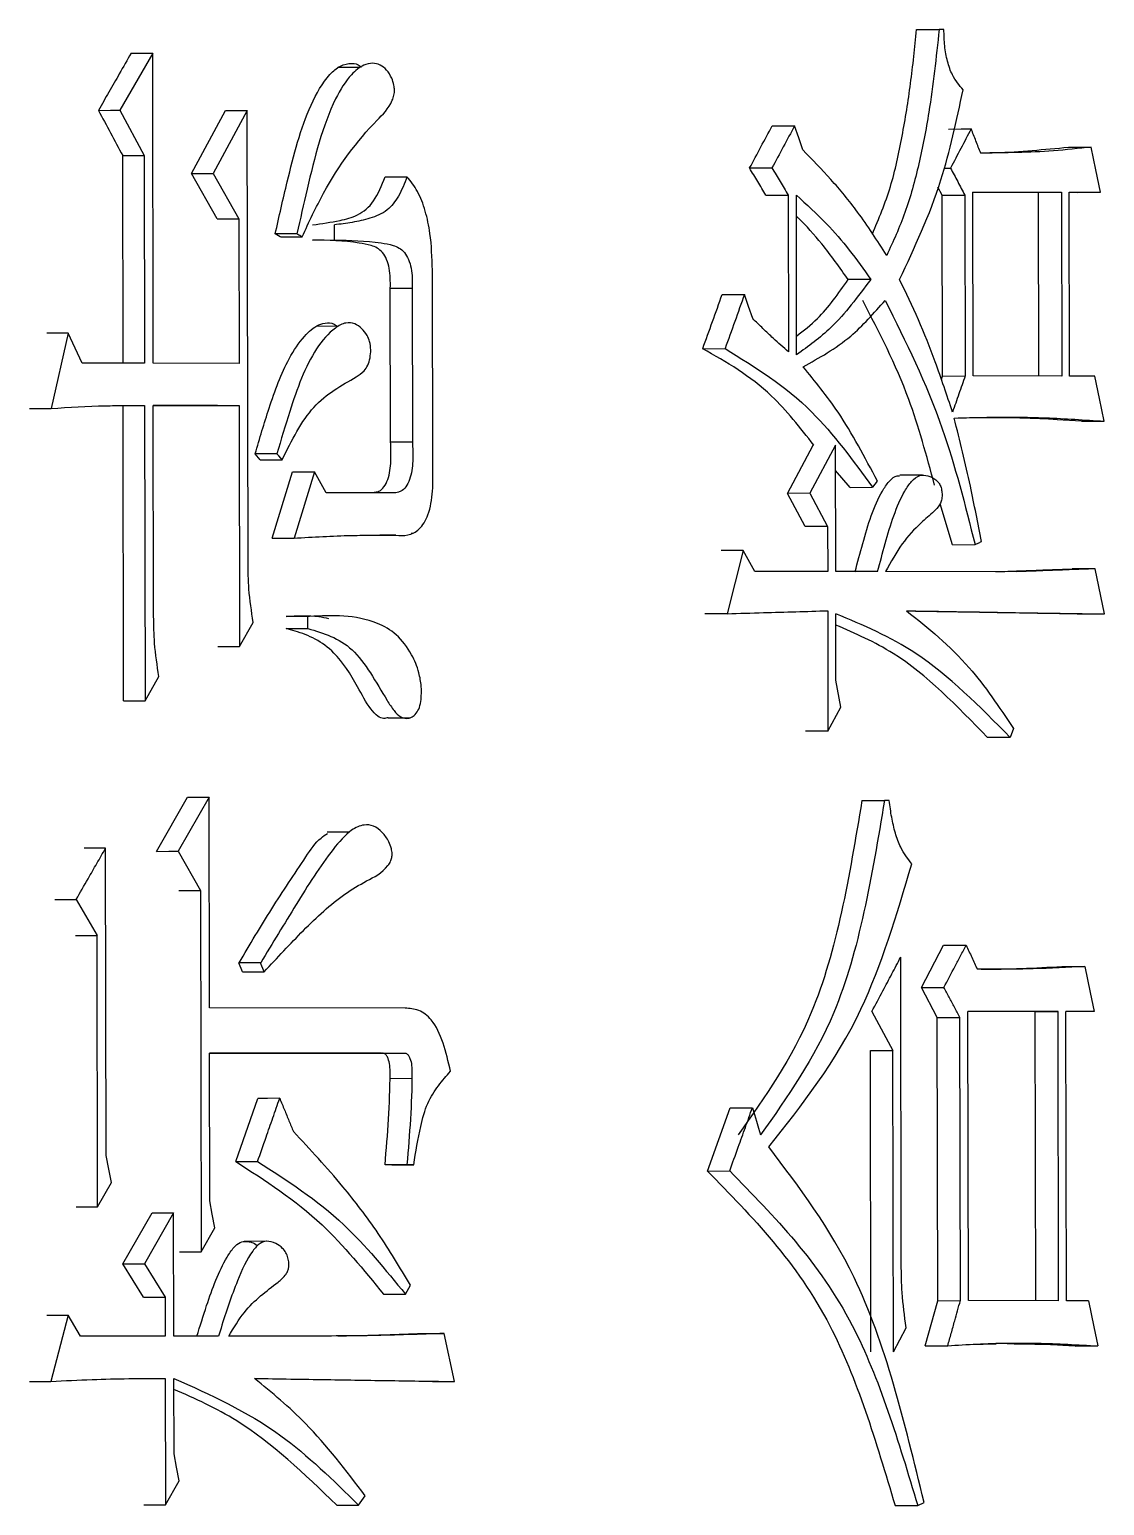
# Model space of a CAD drawing. Header units: millimetres. Extents: x 2104 to 4053, y 855 to 2233.
# Drawn here: x 3004.14 to 3008, y 1057.47 to 1062.77 of the extents above; entities that cross this region are included whole.
import ezdxf

# ---------------------------------------------------------------- set-up
doc = ezdxf.new("R2010")
doc.units = ezdxf.units.MM

msp = doc.modelspace()

# ---------------------------------------------------------------- linework, layer by layer
at = {"color": 7, "linetype": 'Continuous', "lineweight": 25}
for p, q in [((3007.3222, 1062.7676), (3007.4033, 1062.7678)), ((3007.4205, 1062.7678), (3007.4033, 1062.7678)), ((3004.5787, 1062.6832), (3004.4611, 1062.4778)), ((3004.5806, 1061.569), (3004.5787, 1062.6832)), ((3005.3229, 1062.6315), (3005.244, 1062.6312)), ((3004.4611, 1062.4778), (3004.5483, 1062.3155)), ((3004.718, 1062.2502), (3004.8405, 1062.4773)), ((3004.9184, 1062.4775), (3004.7957, 1062.2504)), ((3004.9211, 1060.8549), (3004.9184, 1062.4775)), ((3004.4722, 1061.5688), (3004.4709, 1062.3152)), ((3004.5483, 1062.3155), (3004.5496, 1061.5691)), ((3004.8105, 1062.0879), (3004.718, 1062.2502)), ((3004.7957, 1062.2504), (3004.8883, 1062.0881)), ((3007.42, 1062.2701), (3007.4442, 1062.2702)), ((3005.4133, 1062.2389), (3005.492, 1062.2392)), ((3007.4146, 1062.1726), (3007.399, 1062.2021)), ((3006.8613, 1062.1733), (3006.8623, 1061.6108)), ((3006.8914, 1061.6), (3006.8904, 1062.1733)), ((3007.4157, 1061.5235), (3007.4146, 1062.1726)), ((3007.4958, 1062.1728), (3007.4969, 1061.5238)), ((3007.5244, 1062.1836), (3007.8424, 1062.1833)), ((3007.5255, 1061.5237), (3007.5244, 1062.1836)), ((3007.7607, 1062.1831), (3007.5244, 1062.1833)), ((3007.7607, 1062.1831), (3007.8424, 1062.1833)), ((3007.7618, 1061.5232), (3007.7607, 1062.1831)), ((3007.8424, 1062.1833), (3007.8435, 1061.5235)), ((3007.8706, 1062.1833), (3007.9833, 1062.1832)), ((3007.8717, 1061.5234), (3007.8706, 1062.1833)), ((3007.9015, 1062.1829), (3007.8706, 1062.183)), ((3007.9015, 1062.1829), (3007.9833, 1062.1832)), ((3004.8883, 1062.0881), (3004.8892, 1061.5689)), ((3005.2312, 1062.0122), (3005.2311, 1062.0663)), ((3005.0371, 1062.0228), (3005.0188, 1062.0336)), ((3005.0372, 1062.0228), (3005.1153, 1062.023)), ((3005.1529, 1062.0119), (3005.2312, 1062.0122)), ((3005.5844, 1061.2007), (3005.5832, 1061.9038)), ((3005.4322, 1061.8387), (3005.5108, 1061.8389)), ((3005.4331, 1061.287), (3005.4322, 1061.8387)), ((3005.5108, 1061.8389), (3005.5117, 1061.2872)), ((3004.2756, 1061.6774), (3004.2136, 1061.407)), ((3004.3257, 1061.5692), (3004.2756, 1061.6774)), ((3005.2448, 1061.702), (3005.166, 1061.7017)), ((3006.5543, 1061.6215), (3006.6344, 1061.6218)), ((3004.5496, 1061.5691), (3004.3257, 1061.5692)), ((3004.8892, 1061.5689), (3004.5806, 1061.569)), ((3007.4112, 1061.5107), (3007.4157, 1061.5235)), ((3007.4157, 1061.5235), (3007.4969, 1061.5238)), ((3007.8435, 1061.5235), (3007.5255, 1061.5237)), ((3007.9619, 1061.5234), (3007.8717, 1061.5234)), ((3004.4742, 1060.3573), (3004.4724, 1061.4174)), ((3004.5498, 1061.4176), (3004.5516, 1060.3575)), ((3004.5808, 1061.4176), (3004.8894, 1061.4174)), ((3004.5821, 1060.6604), (3004.5808, 1061.4176)), ((3004.8116, 1061.4172), (3004.5808, 1061.4173)), ((3004.8116, 1061.4172), (3004.8894, 1061.4174)), ((3004.8894, 1061.4174), (3004.8909, 1060.552)), ((3007.9141, 1061.3608), (3007.8277, 1061.3662)), ((3007.9141, 1061.3608), (3007.996, 1061.3611)), ((3005.0248, 1061.2443), (3004.9468, 1061.244)), ((3004.9652, 1061.2224), (3004.9468, 1061.244)), ((3005.4331, 1061.287), (3005.5117, 1061.2872)), ((3006.8583, 1061.1021), (3006.9507, 1061.2751)), ((3007.0313, 1061.2753), (3006.9388, 1061.1023)), ((3006.9532, 1061.2751), (3006.9507, 1061.2751)), ((3007.0321, 1060.821), (3007.0313, 1061.2753)), ((3004.9652, 1061.2223), (3005.0432, 1061.2226)), ((3005.0084, 1060.9411), (3005.0813, 1061.179)), ((3005.1594, 1061.1793), (3005.0865, 1060.9414)), ((3005.2023, 1061.1035), (3005.1594, 1061.1793)), ((3007.0837, 1061.1235), (3007.0315, 1061.1842)), ((3007.3431, 1061.1672), (3007.2616, 1061.1669)), ((3005.4333, 1061.1034), (3005.2023, 1061.1035)), ((3006.9388, 1061.1023), (3006.8583, 1061.1021)), ((3006.9222, 1060.9831), (3006.8583, 1061.1021)), ((3006.9388, 1061.1023), (3007.0028, 1060.9833)), ((3007.0837, 1061.1235), (3007.1645, 1061.1237)), ((3007.4509, 1060.9177), (3007.4067, 1061.065)), ((3007.0028, 1060.9833), (3006.9222, 1060.9831)), ((3007.0028, 1060.9833), (3007.0031, 1060.821)), ((3005.4518, 1060.952), (3005.3943, 1060.9518)), ((3005.5067, 1060.9588), (3005.5137, 1060.9588)), ((3006.7, 1060.897), (3006.6419, 1060.6699)), ((3006.7411, 1060.8212), (3006.7, 1060.897)), ((3007.4509, 1060.9177), (3007.5321, 1060.9179)), ((3007.0031, 1060.821), (3006.7411, 1060.8212)), ((3007.1824, 1060.8209), (3007.0321, 1060.821)), ((3007.6804, 1060.8205), (3007.2112, 1060.8209)), ((3007.9631, 1060.831), (3007.8813, 1060.8308)), ((3007.9971, 1060.6688), (3007.9631, 1060.831)), ((3005.1359, 1060.6601), (3005.0577, 1060.6598)), ((3005.136, 1060.6167), (3005.1359, 1060.6601)), ((3006.6419, 1060.6699), (3006.5618, 1060.6696)), ((3007.0033, 1060.6804), (3007.0041, 1060.2477)), ((3007.0327, 1060.4316), (3007.0323, 1060.6695)), ((3004.8909, 1060.552), (3004.9399, 1060.6386)), ((3005.0578, 1060.6164), (3005.136, 1060.6167)), ((3004.8131, 1060.5518), (3004.8909, 1060.552)), ((3004.5516, 1060.3575), (3004.6011, 1060.444)), ((3007.0503, 1060.3342), (3007.0327, 1060.4316)), ((3004.4742, 1060.3573), (3004.5516, 1060.3575)), ((3005.4245, 1060.2959), (3005.5036, 1060.2962)), ((3007.0041, 1060.2477), (3007.0503, 1060.3342)), ((3007.67, 1060.2579), (3007.6586, 1060.2255)), ((3007.6586, 1060.2255), (3007.5772, 1060.2252)), ((3004.5926, 1059.8164), (3004.7033, 1060.011)), ((3004.781, 1060.0112), (3004.6702, 1059.8166)), ((3004.7823, 1059.254), (3004.781, 1060.0112)), ((3007.126, 1059.9985), (3007.2068, 1059.9988)), ((3007.2241, 1059.9988), (3007.2068, 1059.9988)), ((3005.2847, 1059.8851), (3005.2058, 1059.8849)), ((3004.4115, 1058.7242), (3004.4096, 1059.8276)), ((3004.6702, 1059.8166), (3004.7507, 1059.6759)), ((3004.7507, 1059.6759), (3004.7529, 1058.3779)), ((3004.227, 1059.6435), (3004.304, 1059.6437)), ((3004.304, 1059.6437), (3004.379, 1059.5139)), ((3004.3807, 1058.5403), (3004.379, 1059.5139)), ((3007.3394, 1059.3277), (3007.4192, 1059.4791)), ((3004.9009, 1059.3835), (3004.8886, 1059.4159)), ((3004.9666, 1059.4161), (3004.8887, 1059.4158)), ((3004.9789, 1059.3837), (3004.9665, 1059.4162)), ((3007.2672, 1058.3329), (3007.2654, 1059.4362)), ((3007.8443, 1059.403), (3007.9261, 1059.4032)), ((3004.901, 1059.3834), (3004.9789, 1059.3836)), ((3007.3394, 1059.3277), (3007.4205, 1059.3279)), ((3007.3968, 1059.2195), (3007.3394, 1059.3277)), ((3005.4849, 1059.2536), (3004.7823, 1059.254)), ((3007.162, 1059.2416), (3007.2372, 1059.1009)), ((3007.8304, 1059.241), (3007.5065, 1059.2413)), ((3007.5082, 1058.2029), (3007.5065, 1059.2413)), ((3007.7487, 1059.2408), (3007.5065, 1059.241)), ((3007.7487, 1059.2408), (3007.8304, 1059.241)), ((3007.7505, 1058.2023), (3007.7487, 1059.2408)), ((3007.8321, 1058.2026), (3007.8304, 1059.241)), ((3007.9602, 1059.2409), (3007.8586, 1059.241)), ((3007.8604, 1058.2025), (3007.8586, 1059.241)), ((3007.8783, 1059.2407), (3007.8586, 1059.2407)), ((3007.9602, 1059.2409), (3007.8783, 1059.2407)), ((3007.3985, 1058.2026), (3007.3968, 1059.2195)), ((3007.4797, 1058.2029), (3007.4779, 1059.2197)), ((3004.7825, 1059.0918), (3005.4791, 1059.0914)), ((3004.7834, 1058.5617), (3004.7825, 1059.0918)), ((3005.4005, 1059.0911), (3004.7825, 1059.0915)), ((3005.4011, 1059.0911), (3005.4797, 1059.0914)), ((3007.1581, 1058.0189), (3007.1563, 1059.1007)), ((3007.239, 1058.0192), (3007.2372, 1059.1009)), ((3005.5096, 1059.0001), (3005.4305, 1058.9998)), ((3004.8776, 1058.702), (3004.9568, 1058.9291)), ((3006.571, 1058.6684), (3006.6525, 1058.8955)), ((3004.8775, 1058.702), (3004.9555, 1058.7022)), ((3005.4919, 1058.6911), (3005.4133, 1058.6909)), ((3005.4375, 1058.6909), (3005.4133, 1058.6909)), ((3005.4375, 1058.6909), (3005.5161, 1058.6911)), ((3005.5161, 1058.6911), (3005.4919, 1058.6911)), ((3006.571, 1058.6684), (3006.6511, 1058.6687)), ((3004.3807, 1058.5403), (3004.4303, 1058.6268)), ((3004.3035, 1058.5401), (3004.3807, 1058.5403)), ((3004.4715, 1058.3345), (3004.5763, 1058.5183)), ((3004.6538, 1058.5185), (3004.5488, 1058.3347)), ((3004.6546, 1058.075), (3004.6538, 1058.5185)), ((3004.7529, 1058.3779), (3004.8021, 1058.4644)), ((3004.9858, 1058.4159), (3004.9073, 1058.4156)), ((3004.5459, 1058.2154), (3004.4715, 1058.3345)), ((3004.5488, 1058.3347), (3004.6234, 1058.2157)), ((3004.6753, 1058.3776), (3004.7529, 1058.3779)), ((3005.408, 1058.2257), (3005.4866, 1058.2259)), ((3005.4866, 1058.226), (3005.5047, 1058.2584)), ((3004.6234, 1058.2157), (3004.6236, 1058.075)), ((3007.353, 1058.0404), (3007.3985, 1058.2026)), ((3007.3985, 1058.2026), (3007.4797, 1058.2029)), ((3007.8321, 1058.2026), (3007.5082, 1058.2029)), ((3007.9394, 1058.2025), (3007.8604, 1058.2025)), ((3004.2753, 1058.1509), (3004.2132, 1057.913)), ((3004.3191, 1058.0752), (3004.2753, 1058.1509)), ((3004.6236, 1058.075), (3004.3191, 1058.0752)), ((3004.8151, 1058.0749), (3004.6546, 1058.075)), ((3005.6623, 1057.9122), (3005.6259, 1058.0853)), ((3007.239, 1058.0192), (3007.2849, 1058.1057)), ((3007.5152, 1058.0457), (3007.6081, 1058.0479)), ((3007.8916, 1058.0399), (3007.9734, 1058.0402)), ((3004.6239, 1057.9236), (3004.6247, 1057.4693)), ((3004.6553, 1057.6532), (3004.6548, 1057.9235)), ((3005.5835, 1057.9119), (3005.6623, 1057.9122)), ((3004.6247, 1057.4693), (3004.674, 1057.5558)), ((3005.318, 1057.4689), (3005.3423, 1057.5013)), ((3004.5472, 1057.469), (3004.6247, 1057.4693)), ((3005.2396, 1057.4686), (3005.318, 1057.4688)), ((3007.2452, 1057.4672), (3007.3262, 1057.4674)), ((3007.3262, 1057.4674), (3007.3491, 1057.4782))]:
    msp.add_line(p, q, dxfattribs=at)
at = {"color": 7, "linetype": 'Continuous', "lineweight": 25, "flags": 128}
for points in [[(3004.5013, 1062.683), (3004.5446, 1062.6831), (3004.5787, 1062.6832)], [(3004.3838, 1062.4775), (3004.4271, 1062.4776), (3004.4611, 1062.4778)], [(3004.8405, 1062.4773), (3004.8841, 1062.4774), (3004.9184, 1062.4775)], [(3006.8038, 1062.4218), (3006.8488, 1062.422), (3006.8842, 1062.4221)], [(3006.9134, 1062.3355), (3006.8988, 1062.3788), (3006.8842, 1062.4221)], [(3007.437, 1062.4105), (3007.4825, 1062.4107), (3007.5183, 1062.4108)], [(3004.4709, 1062.3152), (3004.5143, 1062.3153), (3004.5483, 1062.3155)], [(3007.8675, 1062.3452), (3007.9133, 1062.3454), (3007.9493, 1062.3455)], [(3007.9833, 1062.1832), (3007.9663, 1062.2643), (3007.9493, 1062.3455)], [(3004.718, 1062.2502), (3004.7615, 1062.2503), (3004.7957, 1062.2504)], [(3006.7226, 1062.2705), (3006.7675, 1062.2706), (3006.8029, 1062.2707)], [(3006.7809, 1062.1731), (3006.826, 1062.1732), (3006.8613, 1062.1733)], [(3007.4146, 1062.1726), (3007.4601, 1062.1727), (3007.4958, 1062.1728)], [(3004.8105, 1062.0879), (3004.8541, 1062.088), (3004.8883, 1062.0881)], [(3005.0969, 1062.0339), (3005.072, 1062.0338), (3005.0454, 1062.0337), (3005.0188, 1062.0336)], [(3006.6242, 1061.8162), (3006.6691, 1061.8164), (3006.7043, 1061.8165)], [(3006.7337, 1061.7299), (3006.719, 1061.7732), (3006.7043, 1061.8165)], [(3004.2756, 1061.6774), (3004.2325, 1061.6772), (3004.1986, 1061.6771)], [(3007.996, 1061.3611), (3007.979, 1061.4422), (3007.9619, 1061.5234)], [(3004.1367, 1061.4067), (3004.1797, 1061.4069), (3004.2136, 1061.407)], [(3005.0432, 1061.2226), (3005.0385, 1061.2282), (3005.0316, 1061.2362), (3005.0248, 1061.2443)], [(3005.0813, 1061.179), (3005.125, 1061.1792), (3005.1594, 1061.1793)], [(3007.1646, 1061.1238), (3007.1732, 1061.1346), (3007.1818, 1061.1454)], [(3005.0084, 1060.9411), (3005.0521, 1060.9412), (3005.0865, 1060.9414)], [(3006.7, 1060.897), (3006.6551, 1060.8969), (3006.6199, 1060.8968)], [(3007.9971, 1060.6688), (3007.9513, 1060.6686), (3007.9153, 1060.6685)], [(3007.0041, 1060.2477), (3006.9589, 1060.2476), (3006.9235, 1060.2475)], [(3004.7033, 1060.011), (3004.7468, 1060.0111), (3004.781, 1060.0112)], [(3004.4096, 1059.8276), (3004.3664, 1059.8274), (3004.3325, 1059.8273)], [(3004.5926, 1059.8164), (3004.6361, 1059.8165), (3004.6702, 1059.8166)], [(3004.6731, 1059.6757), (3004.7166, 1059.6758), (3004.7507, 1059.6759)], [(3004.3019, 1059.5136), (3004.3451, 1059.5138), (3004.379, 1059.5139)], [(3007.4192, 1059.4791), (3007.4646, 1059.4792), (3007.5004, 1059.4793)], [(3007.9261, 1059.4032), (3007.936, 1059.3562), (3007.9458, 1059.3092), (3007.9602, 1059.2409)], [(3007.3968, 1059.2195), (3007.4422, 1059.2196), (3007.4779, 1059.2197)], [(3007.1563, 1059.1007), (3007.2016, 1059.1008), (3007.2372, 1059.1009)], [(3005.0348, 1058.9294), (3004.9911, 1058.9292), (3004.9568, 1058.9291)], [(3006.6525, 1058.8955), (3006.6974, 1058.8957), (3006.7327, 1058.8958)], [(3006.7327, 1058.8958), (3006.74, 1058.8714), (3006.7474, 1058.8471), (3006.7547, 1058.8227), (3006.7621, 1058.7984)], [(3004.4303, 1058.6268), (3004.4209, 1058.6755), (3004.4115, 1058.7242)], [(3004.8021, 1058.4644), (3004.7928, 1058.513), (3004.7834, 1058.5617)], [(3004.5763, 1058.5183), (3004.6197, 1058.5184), (3004.6538, 1058.5185)], [(3004.4715, 1058.3345), (3004.5148, 1058.3346), (3004.5488, 1058.3347)], [(3004.5459, 1058.2154), (3004.5893, 1058.2156), (3004.6234, 1058.2157)], [(3007.9394, 1058.2025), (3007.9493, 1058.1555), (3007.9591, 1058.1084), (3007.9734, 1058.0402)], [(3004.1983, 1058.1507), (3004.2414, 1058.1508), (3004.2753, 1058.1509)], [(3005.5471, 1058.085), (3005.5912, 1058.0852), (3005.6259, 1058.0853)], [(3007.353, 1058.0404), (3007.3985, 1058.0405), (3007.4342, 1058.0407)], [(3004.1363, 1057.9128), (3004.1794, 1057.9129), (3004.2132, 1057.913)], [(3004.674, 1057.5558), (3004.6646, 1057.6045), (3004.6553, 1057.6532)]]:
    msp.add_lwpolyline(points, dxfattribs=at)
at = {"color": 7, "linetype": 'Continuous', "lineweight": 25}
for points, knots in [([(3007.1634, 1062.0333), (3007.1867, 1062.0886), (3007.2324, 1062.1969), (3007.2717, 1062.3849), (3007.3026, 1062.5735), (3007.3156, 1062.7028), (3007.3222, 1062.7676)], [0, 0, 0, 0, 0.25699, 0.503052, 0.751056, 1, 1, 1, 1]), ([(3007.4033, 1062.7678), (3007.3926, 1062.668), (3007.375, 1062.5039), (3007.3321, 1062.2845), (3007.2848, 1062.1076), (3007.2381, 1062.0067), (3007.215, 1061.9568)], [0, 0, 0, 0, 0.344082, 0.565383, 0.784584, 1, 1, 1, 1]), ([(3007.4895, 1062.5514), (3007.4756, 1062.5676), (3007.4524, 1062.5947), (3007.432, 1062.6532), (3007.4219, 1062.7091), (3007.421, 1062.7482), (3007.4205, 1062.7678)], [0, 0, 0, 0, 0.328374, 0.548346, 0.773135, 1, 1, 1, 1]), ([(3004.5013, 1062.683), (3004.4871, 1062.6583), (3004.4605, 1062.6117), (3004.4214, 1062.5432), (3004.3964, 1062.4994), (3004.3838, 1062.4775)], [0, 0, 0, 0, 0.360936, 0.680468, 1, 1, 1, 1]), ([(3005.0188, 1062.0336), (3005.0329, 1062.0963), (3005.0687, 1062.2549), (3005.1227, 1062.4607), (3005.198, 1062.5942), (3005.2521, 1062.6404), (3005.2899, 1062.6485), (3005.3166, 1062.6438), (3005.3261, 1062.6336), (3005.3274, 1062.6322)], [0, 0, 0, 0, 0.234605, 0.594292, 0.776492, 0.855579, 0.935368, 0.991378, 1, 1, 1, 1]), ([(3005.1153, 1062.023), (3005.1403, 1062.0766), (3005.2159, 1062.2386), (3005.3304, 1062.3919), (3005.4298, 1062.4861), (3005.4458, 1062.531), (3005.4476, 1062.5501), (3005.4452, 1062.5713), (3005.4364, 1062.5973), (3005.4195, 1062.6236), (3005.3954, 1062.6425), (3005.367, 1062.6488), (3005.3309, 1062.6404), (3005.2826, 1062.601), (3005.1984, 1062.464), (3005.147, 1062.2541), (3005.1087, 1062.0878), (3005.0969, 1062.0341), (3005.0969, 1062.0339)], [0, 0, 0, 0, 0.116247, 0.351545, 0.417544, 0.429973, 0.440276, 0.450545, 0.466961, 0.490877, 0.515258, 0.540732, 0.570374, 0.616263, 0.689834, 0.900866, 0.999645, 1, 1, 1, 1]), ([(3007.2612, 1061.8701), (3007.3152, 1061.985), (3007.4124, 1062.1921), (3007.4657, 1062.4407), (3007.4895, 1062.5514)], [0, 0, 0, 0, 0.554843, 1, 1, 1, 1]), ([(3004.3838, 1062.4775), (3004.3984, 1062.4505), (3004.4274, 1062.3964), (3004.4564, 1062.3423), (3004.4709, 1062.3152)], [0, 0, 0, 0, 0.5, 1, 1, 1, 1]), ([(3006.7226, 1062.2705), (3006.7361, 1062.2957), (3006.7632, 1062.3462), (3006.7903, 1062.3966), (3006.8038, 1062.4218)], [0, 0, 0, 0, 0.500001, 1, 1, 1, 1]), ([(3006.8842, 1062.4221), (3006.8707, 1062.3969), (3006.8436, 1062.3464), (3006.8165, 1062.2959), (3006.8029, 1062.2707)], [0, 0, 0, 0, 0.500001, 1, 1, 1, 1]), ([(3007.5183, 1062.4108), (3007.5059, 1062.3873), (3007.4813, 1062.3405), (3007.4566, 1062.2936), (3007.4442, 1062.2702)], [0, 0, 0, 0, 0.500001, 1, 1, 1, 1]), ([(3007.5526, 1062.3242), (3007.5469, 1062.3386), (3007.5355, 1062.3675), (3007.524, 1062.3963), (3007.5183, 1062.4108)], [0, 0, 0, 0, 0.500002, 1, 1, 1, 1]), ([(3007.215, 1061.9568), (3007.1808, 1062.0098), (3007.1176, 1062.1079), (3007.0152, 1062.2314), (3006.9474, 1062.3008), (3006.9134, 1062.3355)], [0, 0, 0, 0, 0.37017, 0.684341, 1, 1, 1, 1]), ([(3007.5523, 1062.3251), (3007.5705, 1062.3252), (3007.6325, 1062.3257), (3007.7377, 1062.3332), (3007.8242, 1062.3412), (3007.8675, 1062.3452)], [0, 0, 0, 0, 0.172481, 0.586162, 1, 1, 1, 1]), ([(3007.9493, 1062.3455), (3007.9041, 1062.3405), (3007.8159, 1062.3308), (3007.6836, 1062.3255), (3007.5963, 1062.3246), (3007.5526, 1062.3242)], [0, 0, 0, 0, 0.343687, 0.671772, 1, 1, 1, 1]), ([(3006.7809, 1062.1731), (3006.7712, 1062.1893), (3006.7518, 1062.2218), (3006.7323, 1062.2542), (3006.7226, 1062.2705)], [0, 0, 0, 0, 0.500001, 1, 1, 1, 1]), ([(3006.8029, 1062.2707), (3006.8126, 1062.2545), (3006.8321, 1062.222), (3006.8516, 1062.1895), (3006.8613, 1062.1733)], [0, 0, 0, 0, 0.500001, 1, 1, 1, 1]), ([(3007.4442, 1062.2702), (3007.4528, 1062.254), (3007.47, 1062.2215), (3007.4872, 1062.189), (3007.4958, 1062.1728)], [0, 0, 0, 0, 0.500001, 1, 1, 1, 1]), ([(3005.1529, 1062.066), (3005.1859, 1062.0708), (3005.2404, 1062.0786), (3005.3157, 1062.0974), (3005.3771, 1062.1462), (3005.4011, 1062.2076), (3005.4133, 1062.2389)], [0, 0, 0, 0, 0.3344455, 0.5514977, 0.7710096, 1, 1, 1, 1]), ([(3005.492, 1062.2392), (3005.4827, 1062.2149), (3005.4645, 1062.1672), (3005.4185, 1062.1108), (3005.3591, 1062.0891), (3005.2955, 1062.0738), (3005.2526, 1062.0688), (3005.2311, 1062.0663)], [0, 0, 0, 0, 0.1777081, 0.35, 0.5672223, 0.7837017, 1, 1, 1, 1]), ([(3005.5832, 1061.9038), (3005.5819, 1061.9482), (3005.5797, 1062.021), (3005.5595, 1062.1166), (3005.5322, 1062.1887), (3005.5052, 1062.2225), (3005.492, 1062.2392)], [0, 0, 0, 0, 0.347259, 0.569852, 0.787887, 1, 1, 1, 1]), ([(3006.8904, 1062.1733), (3006.927, 1062.1399), (3006.9926, 1062.0801), (3007.0817, 1061.9779), (3007.1322, 1061.9062), (3007.1575, 1061.8702)], [0, 0, 0, 0, 0.385333, 0.691685, 1, 1, 1, 1]), ([(3007.0767, 1061.87), (3007.0455, 1061.9137), (3006.9887, 1061.9934), (3006.9246, 1062.0651), (3006.893, 1062.0948), (3006.8906, 1062.0971)], [0, 0, 0, 0, 0.5295817, 0.9637422, 1, 1, 1, 1]), ([(3005.1153, 1062.0231), (3005.1137, 1062.024), (3005.1099, 1062.0262), (3005.1037, 1062.0299), (3005.0992, 1062.0325), (3005.0969, 1062.0339)], [0, 0, 0, 0, 0.254517, 0.627308, 1, 1, 1, 1]), ([(3005.4322, 1061.8387), (3005.4324, 1061.8629), (3005.433, 1061.9103), (3005.4068, 1061.9745), (3005.3634, 1061.9938), (3005.2797, 1062.009), (3005.2091, 1062.0106), (3005.1529, 1062.0119)], [0, 0, 0, 0, 0.130352, 0.254709, 0.382976, 0.510106, 1, 1, 1, 1]), ([(3005.2312, 1062.0122), (3005.2874, 1062.0109), (3005.3582, 1062.0093), (3005.4419, 1061.9941), (3005.4854, 1061.9748), (3005.5116, 1061.9106), (3005.5111, 1061.8632), (3005.5108, 1061.8389)], [0, 0, 0, 0, 0.490042, 0.617207, 0.745492, 0.869777, 1, 1, 1, 1]), ([(3006.8913, 1061.6671), (3006.9168, 1061.6867), (3006.9845, 1061.7388), (3007.0413, 1061.8196), (3007.0767, 1061.87)], [0, 0, 0, 0, 0.376972, 1, 1, 1, 1]), ([(3007.1575, 1061.8702), (3007.1115, 1061.8084), (3007.0299, 1061.6987), (3006.9335, 1061.63), (3006.8914, 1061.6)], [0, 0, 0, 0, 0.563444, 1, 1, 1, 1]), ([(3007.1575, 1061.8702), (3007.1505, 1061.8702), (3007.1366, 1061.8702), (3007.1096, 1061.8701), (3007.0897, 1061.87), (3007.0767, 1061.87)], [0, 0, 0, 0, 0.2593371, 0.5186742, 1, 1, 1, 1]), ([(3007.4514, 1061.394), (3007.4312, 1061.4544), (3007.3934, 1061.5681), (3007.3299, 1061.7275), (3007.2842, 1061.8225), (3007.2613, 1061.8701)], [0, 0, 0, 0, 0.361618, 0.679963, 1, 1, 1, 1]), ([(3006.5543, 1061.6216), (3006.566, 1061.654), (3006.5893, 1061.7189), (3006.6125, 1061.7838), (3006.6242, 1061.8162)], [0, 0, 0, 0, 0.500001, 1, 1, 1, 1]), ([(3006.7043, 1061.8165), (3006.6927, 1061.784), (3006.6694, 1061.7191), (3006.6461, 1061.6543), (3006.6344, 1061.6218)], [0, 0, 0, 0, 0.500001, 1, 1, 1, 1]), ([(3006.9147, 1061.5567), (3006.9731, 1061.5889), (3007.0779, 1061.6467), (3007.1691, 1061.7491), (3007.2095, 1061.7945)], [0, 0, 0, 0, 0.556662, 1, 1, 1, 1]), ([(3007.3866, 1061.132), (3007.3583, 1061.2372), (3007.2929, 1061.4802), (3007.1881, 1061.6806), (3007.1287, 1061.7942)], [0, 0, 0, 0, 0.432866, 1, 1, 1, 1]), ([(3007.2095, 1061.7945), (3007.2833, 1061.6466), (3007.4161, 1061.3805), (3007.4964, 1061.0603), (3007.5321, 1060.9179)], [0, 0, 0, 0, 0.555385, 1, 1, 1, 1]), ([(3006.8623, 1061.6108), (3006.844, 1061.6266), (3006.8131, 1061.6532), (3006.7705, 1061.6938), (3006.746, 1061.7179), (3006.7337, 1061.7299)], [0, 0, 0, 0, 0.420893, 0.710402, 1, 1, 1, 1]), ([(3004.9468, 1061.244), (3004.9629, 1061.2989), (3004.9979, 1061.4178), (3005.053, 1061.5666), (3005.1174, 1061.6643), (3005.1662, 1061.7064), (3005.2059, 1061.717), (3005.2291, 1061.7124), (3005.239, 1061.7028), (3005.2399, 1061.7019)], [0, 0, 0, 0, 0.256053, 0.554313, 0.721098, 0.850564, 0.921548, 0.992981, 1, 1, 1, 1]), ([(3005.0432, 1061.2226), (3005.0783, 1061.2923), (3005.1491, 1061.4331), (3005.2673, 1061.4943), (3005.3349, 1061.5363), (3005.352, 1061.5611), (3005.3601, 1061.5879), (3005.3628, 1061.6176), (3005.3591, 1061.6463), (3005.3476, 1061.6735), (3005.3294, 1061.6959), (3005.3034, 1061.7137), (3005.2698, 1061.7171), (3005.2205, 1061.6897), (3005.14, 1061.5972), (3005.079, 1061.4274), (3005.0398, 1061.295), (3005.0248, 1061.2443)], [0, 0, 0, 0, 0.175532, 0.354652, 0.388166, 0.407747, 0.427401, 0.446675, 0.466945, 0.484382, 0.511375, 0.539761, 0.574487, 0.616876, 0.705288, 0.887115, 1, 1, 1, 1]), ([(3006.9532, 1061.2751), (3006.904, 1061.3379), (3006.7839, 1061.491), (3006.6395, 1061.5731), (3006.5543, 1061.6215)], [0, 0, 0, 0, 0.409758, 1, 1, 1, 1]), ([(3006.6344, 1061.6218), (3006.742, 1061.5557), (3006.9358, 1061.4368), (3007.0941, 1061.22), (3007.1645, 1061.1237)], [0, 0, 0, 0, 0.555743, 1, 1, 1, 1]), ([(3007.1818, 1061.1454), (3007.1365, 1061.2315), (3007.056, 1061.3842), (3006.9577, 1061.5043), (3006.9147, 1061.5567)], [0, 0, 0, 0, 0.56336, 1, 1, 1, 1]), ([(3007.4969, 1061.5238), (3007.4893, 1061.5021), (3007.4742, 1061.4589), (3007.459, 1061.4156), (3007.4514, 1061.394)], [0, 0, 0, 0, 0.500001, 1, 1, 1, 1]), ([(3004.2136, 1061.407), (3004.2785, 1061.411), (3004.3672, 1061.4166), (3004.4791, 1061.4175), (3004.5263, 1061.4176), (3004.5498, 1061.4176)], [0, 0, 0, 0, 0.578075, 0.789032, 1, 1, 1, 1]), ([(3007.4572, 1061.3724), (3007.4964, 1061.3735), (3007.6064, 1061.3767), (3007.7864, 1061.3754), (3007.9261, 1061.3658), (3007.996, 1061.3611)], [0, 0, 0, 0, 0.2166413, 0.6081517, 1, 1, 1, 1]), ([(3007.555, 1060.9288), (3007.5423, 1060.9953), (3007.5216, 1061.1037), (3007.4878, 1061.2509), (3007.4674, 1061.3319), (3007.4572, 1061.3724)], [0, 0, 0, 0, 0.442714, 0.721209, 1, 1, 1, 1]), ([(3007.5125, 1061.3739), (3007.5134, 1061.3739), (3007.5189, 1061.374), (3007.5748, 1061.3749), (3007.6588, 1061.3747), (3007.7377, 1061.3726), (3007.7902, 1061.3702), (3007.8206, 1061.3685), (3007.8255, 1061.3682), (3007.8281, 1061.368)], [0, 0, 0, 0, 0.042331, 0.247451, 0.479143, 0.739624, 0.857387, 0.923619, 1, 1, 1, 1]), ([(3005.3744, 1061.1065), (3005.3802, 1061.1067), (3005.3929, 1061.1073), (3005.4105, 1061.1242), (3005.4284, 1061.16), (3005.4359, 1061.2184), (3005.434, 1061.264), (3005.4331, 1061.287)], [0, 0, 0, 0, 0.119448, 0.262054, 0.409746, 0.702928, 1, 1, 1, 1]), ([(3005.5117, 1061.2872), (3005.5127, 1061.2643), (3005.5145, 1061.2186), (3005.507, 1061.1604), (3005.4892, 1061.1242), (3005.4654, 1061.1033), (3005.4459, 1061.1034), (3005.4333, 1061.1034)], [0, 0, 0, 0, 0.261231, 0.519065, 0.649006, 0.774532, 1, 1, 1, 1]), ([(3005.4518, 1060.952), (3005.4661, 1060.9509), (3005.4949, 1060.9486), (3005.5382, 1060.969), (3005.5729, 1061.0267), (3005.5865, 1061.1106), (3005.5851, 1061.1705), (3005.5844, 1061.2007)], [0, 0, 0, 0, 0.177715, 0.356357, 0.541048, 0.768767, 1, 1, 1, 1]), ([(3007.1016, 1060.8207), (3007.1104, 1060.8543), (3007.1372, 1060.9556), (3007.1736, 1061.0747), (3007.2228, 1061.1457), (3007.2452, 1061.1667), (3007.2587, 1061.1654), (3007.2615, 1061.1651)], [0, 0, 0, 0, 0.242968, 0.731633, 0.849714, 0.968727, 1, 1, 1, 1]), ([(3007.1824, 1060.8209), (3007.1913, 1060.8546), (3007.218, 1060.956), (3007.2546, 1061.0739), (3007.3037, 1061.1468), (3007.3325, 1061.1696), (3007.363, 1061.1659), (3007.386, 1061.1565), (3007.4016, 1061.1416), (3007.4095, 1061.1271), (3007.4136, 1061.1098), (3007.4143, 1061.0912), (3007.4113, 1061.0736), (3007.402, 1061.0535), (3007.3762, 1061.0294), (3007.3298, 1060.9894), (3007.2675, 1060.924), (3007.2302, 1060.8557), (3007.2112, 1060.8209)], [0, 0, 0, 0, 0.104455, 0.314538, 0.365413, 0.416689, 0.461691, 0.509286, 0.529557, 0.546773, 0.564037, 0.580954, 0.598429, 0.614262, 0.652197, 0.737834, 0.86664, 1, 1, 1, 1]), ([(3005.0865, 1060.9414), (3005.1553, 1060.9453), (3005.2507, 1060.9509), (3005.3723, 1060.9519), (3005.4253, 1060.9519), (3005.4518, 1060.952)], [0, 0, 0, 0, 0.563388, 0.781688, 1, 1, 1, 1]), ([(3007.5322, 1060.918), (3007.536, 1060.9198), (3007.5436, 1060.9234), (3007.5512, 1060.927), (3007.555, 1060.9288)], [0, 0, 0, 0, 0.500003, 1, 1, 1, 1]), ([(3004.9399, 1060.6386), (3004.9337, 1060.6783), (3004.9227, 1060.7495), (3004.9216, 1060.8226), (3004.9211, 1060.8549)], [0, 0, 0, 0, 0.558835, 1, 1, 1, 1]), ([(3007.6071, 1060.8205), (3007.6356, 1060.8216), (3007.6956, 1060.8238), (3007.787, 1060.8273), (3007.8499, 1060.8296), (3007.8813, 1060.8308)], [0, 0, 0, 0, 0.309982, 0.65499, 1, 1, 1, 1]), ([(3007.9631, 1060.831), (3007.9322, 1060.8299), (3007.8697, 1060.8276), (3007.7755, 1060.824), (3007.7121, 1060.8217), (3007.6804, 1060.8205)], [0, 0, 0, 0, 0.329553, 0.664776, 1, 1, 1, 1]), ([(3004.6011, 1060.444), (3004.5948, 1060.4838), (3004.5837, 1060.555), (3004.5826, 1060.6281), (3004.5821, 1060.6604)], [0, 0, 0, 0, 0.5588348, 1, 1, 1, 1]), ([(3005.0577, 1060.6598), (3005.0972, 1060.6624), (3005.1484, 1060.6658), (3005.1988, 1060.6555), (3005.2104, 1060.6532)], [0, 0, 0, 0, 0.771611, 1, 1, 1, 1]), ([(3005.136, 1060.6167), (3005.1919, 1060.6), (3005.305, 1060.5664), (3005.3885, 1060.409), (3005.4433, 1060.3226), (3005.4669, 1060.2987), (3005.49, 1060.2921), (3005.5094, 1060.2972), (3005.5259, 1060.3109), (3005.5377, 1060.333), (3005.5443, 1060.3671), (3005.5443, 1060.4103), (3005.5345, 1060.4672), (3005.5056, 1060.5345), (3005.4551, 1060.6001), (3005.3315, 1060.6683), (3005.2216, 1060.6636), (3005.1379, 1060.6602), (3005.1359, 1060.6601)], [0, 0, 0, 0, 0.166504, 0.336724, 0.370752, 0.398964, 0.419703, 0.440426, 0.457689, 0.47508, 0.493882, 0.523591, 0.555072, 0.603251, 0.674686, 0.747919, 0.993855, 1, 1, 1, 1]), ([(3006.6419, 1060.6699), (3006.6855, 1060.6711), (3006.7679, 1060.6735), (3006.8883, 1060.677), (3006.965, 1060.6793), (3007.0033, 1060.6804)], [0, 0, 0, 0, 0.360863, 0.680431, 1, 1, 1, 1]), ([(3007.6586, 1060.2255), (3007.5486, 1060.337), (3007.353, 1060.5351), (3007.1299, 1060.6286), (3007.0323, 1060.6695)], [0, 0, 0, 0, 0.562636, 1, 1, 1, 1]), ([(3007.2863, 1060.6802), (3007.33, 1060.6795), (3007.461, 1060.6774), (3007.6987, 1060.6735), (3007.8908, 1060.6704), (3007.9971, 1060.6688)], [0, 0, 0, 0, 0.1825466, 0.547641, 1, 1, 1, 1]), ([(3007.2863, 1060.6801), (3007.3639, 1060.6181), (3007.5034, 1060.5064), (3007.6188, 1060.3343), (3007.67, 1060.2579)], [0, 0, 0, 0, 0.556097, 1, 1, 1, 1]), ([(3007.9153, 1060.6685), (3007.8729, 1060.6692), (3007.7456, 1060.6713), (3007.5371, 1060.6748), (3007.3693, 1060.6774), (3007.2879, 1060.6787)], [0, 0, 0, 0, 0.204628, 0.613887, 1, 1, 1, 1]), ([(3005.4245, 1060.2963), (3005.4189, 1060.295), (3005.4065, 1060.2919), (3005.384, 1060.3017), (3005.3511, 1060.339), (3005.3058, 1060.4267), (3005.2258, 1060.5526), (3005.128, 1060.5979), (3005.0686, 1060.6136), (3005.0578, 1060.6164)], [0, 0, 0, 0, 0.038881, 0.087592, 0.158237, 0.316756, 0.581174, 0.923861, 1, 1, 1, 1]), ([(3007.5772, 1060.2252), (3007.4677, 1060.3383), (3007.297, 1060.5145), (3007.1022, 1060.5989), (3007.0324, 1060.6292)], [0, 0, 0, 0, 0.641526, 1, 1, 1, 1]), ([(3007.126, 1059.9985), (3007.0809, 1059.7276), (3007.0016, 1059.251), (3006.7782, 1058.9347), (3006.6818, 1058.7982)], [0, 0, 0, 0, 0.568544, 1, 1, 1, 1]), ([(3007.2068, 1059.9988), (3007.1617, 1059.7278), (3007.0822, 1059.2511), (3006.8586, 1058.9349), (3006.7621, 1058.7984)], [0, 0, 0, 0, 0.568428, 1, 1, 1, 1]), ([(3007.3051, 1059.7715), (3007.2909, 1059.7899), (3007.2672, 1059.8206), (3007.2451, 1059.8816), (3007.2319, 1059.9385), (3007.2267, 1059.9786), (3007.2241, 1059.9988)], [0, 0, 0, 0, 0.329917, 0.550134, 0.774051, 1, 1, 1, 1]), ([(3004.8887, 1059.4159), (3004.9276, 1059.4814), (3005.0055, 1059.6124), (3005.104, 1059.7589), (3005.1693, 1059.8572), (3005.1989, 1059.8754), (3005.207, 1059.8804)], [0, 0, 0, 0, 0.390118, 0.780288, 0.940139, 1, 1, 1, 1]), ([(3004.9789, 1059.3836), (3005.0257, 1059.434), (3005.1192, 1059.5346), (3005.2416, 1059.6492), (3005.3463, 1059.7113), (3005.4065, 1059.7392), (3005.4327, 1059.7786), (3005.4379, 1059.7936), (3005.4391, 1059.8094), (3005.4359, 1059.8294), (3005.4248, 1059.8574), (3005.4034, 1059.8872), (3005.3726, 1059.9102), (3005.3338, 1059.914), (3005.2817, 1059.8898), (3005.1981, 1059.7923), (3005.0935, 1059.6258), (3005.009, 1059.4861), (3004.9666, 1059.4161)], [0, 0, 0, 0, 0.145891, 0.291849, 0.364927, 0.438142, 0.44971, 0.457489, 0.465326, 0.474777, 0.490325, 0.518028, 0.547422, 0.577066, 0.617258, 0.685726, 0.842509, 1, 1, 1, 1]), ([(3004.304, 1059.6437), (3004.3182, 1059.6684), (3004.3429, 1059.7114), (3004.3781, 1059.7727), (3004.3991, 1059.8093), (3004.4096, 1059.8276)], [0, 0, 0, 0, 0.403163, 0.701581, 1, 1, 1, 1]), ([(3006.7913, 1058.7551), (3006.9115, 1058.9064), (3007.1296, 1059.1809), (3007.2507, 1059.5886), (3007.3051, 1059.7715)], [0, 0, 0, 0, 0.5512472, 1, 1, 1, 1]), ([(3007.4205, 1059.3279), (3007.4339, 1059.3532), (3007.4538, 1059.391), (3007.4804, 1059.4415), (3007.4937, 1059.4667), (3007.5004, 1059.4793)], [0, 0, 0, 0, 0.5, 0.75, 1, 1, 1, 1]), ([(3007.5004, 1059.4793), (3007.5037, 1059.4721), (3007.5104, 1059.4577), (3007.5204, 1059.436), (3007.5305, 1059.4144), (3007.5371, 1059.3999), (3007.5405, 1059.3927)], [0, 0, 0, 0, 0.25, 0.5, 0.75, 1, 1, 1, 1]), ([(3007.162, 1059.2416), (3007.1751, 1059.2663), (3007.1989, 1059.3111), (3007.2334, 1059.376), (3007.2547, 1059.4161), (3007.2654, 1059.4362)], [0, 0, 0, 0, 0.380765, 0.690382, 1, 1, 1, 1]), ([(3007.9261, 1059.4032), (3007.8646, 1059.3998), (3007.7699, 1059.3945), (3007.6412, 1059.3928), (3007.574, 1059.3928), (3007.5405, 1059.3927)], [0, 0, 0, 0, 0.480633, 0.740306, 1, 1, 1, 1]), ([(3007.5538, 1059.3928), (3007.6023, 1059.3934), (3007.6995, 1059.3946), (3007.796, 1059.4002), (3007.8443, 1059.403)], [0, 0, 0, 0, 0.499015, 1, 1, 1, 1]), ([(3007.4779, 1059.2197), (3007.4714, 1059.2321), (3007.4586, 1059.2563), (3007.4394, 1059.2924), (3007.4268, 1059.3161), (3007.4205, 1059.3279)], [0, 0, 0, 0, 0.342692, 0.671346, 1, 1, 1, 1]), ([(3005.6484, 1059.0264), (3005.6404, 1059.0609), (3005.6248, 1059.1288), (3005.5869, 1059.2118), (3005.5347, 1059.2495), (3005.5014, 1059.2523), (3005.4849, 1059.2536)], [0, 0, 0, 0, 0.291823, 0.574939, 0.78881, 1, 1, 1, 1]), ([(3005.4133, 1058.6909), (3005.4223, 1058.8), (3005.432, 1058.9183), (3005.4312, 1059.0472), (3005.4262, 1059.0692), (3005.4191, 1059.0831), (3005.4129, 1059.0896), (3005.4064, 1059.0922), (3005.4026, 1059.0914), (3005.4006, 1059.0909)], [0, 0, 0, 0, 0.767788, 0.83255, 0.895423, 0.926444, 0.956376, 0.977342, 1, 1, 1, 1]), ([(3005.4791, 1059.0912), (3005.4812, 1059.0916), (3005.485, 1059.0925), (3005.4915, 1059.0899), (3005.4977, 1059.0834), (3005.5048, 1059.0695), (3005.5098, 1059.0475), (3005.5106, 1058.9186), (3005.5009, 1058.8003), (3005.4919, 1058.6911)], [0, 0, 0, 0, 0.022685, 0.043674, 0.073631, 0.104665, 0.167541, 0.232295, 1, 1, 1, 1]), ([(3005.5161, 1058.6911), (3005.5236, 1058.7373), (3005.536, 1058.8131), (3005.5633, 1058.9135), (3005.6037, 1058.9766), (3005.6336, 1059.0099), (3005.6484, 1059.0264)], [0, 0, 0, 0, 0.348609, 0.571047, 0.787247, 1, 1, 1, 1]), ([(3004.9555, 1058.7022), (3004.9656, 1058.7313), (3004.9839, 1058.7837), (3005.0104, 1058.8594), (3005.0267, 1058.9061), (3005.0348, 1058.9294)], [0, 0, 0, 0, 0.384003, 0.692002, 1, 1, 1, 1]), ([(3005.0348, 1058.9294), (3005.0406, 1058.9155), (3005.0516, 1058.8887), (3005.068, 1058.849), (3005.0787, 1058.8232), (3005.084, 1058.8104)], [0, 0, 0, 0, 0.350983, 0.675492, 1, 1, 1, 1]), ([(3006.6511, 1058.6687), (3006.6614, 1058.6972), (3006.6801, 1058.7493), (3006.7073, 1058.825), (3006.7242, 1058.8722), (3006.7327, 1058.8958)], [0, 0, 0, 0, 0.376897, 0.688448, 1, 1, 1, 1]), ([(3005.5047, 1058.2584), (3005.4668, 1058.3216), (3005.3908, 1058.4481), (3005.2496, 1058.6322), (3005.144, 1058.7458), (3005.084, 1058.8104)], [0, 0, 0, 0, 0.301686, 0.603479, 1, 1, 1, 1]), ([(3007.3491, 1057.4782), (3007.2795, 1057.7659), (3007.1569, 1058.273), (3006.9017, 1058.6095), (3006.7913, 1058.7551)], [0, 0, 0, 0, 0.567325, 1, 1, 1, 1]), ([(3004.8776, 1058.702), (3004.9836, 1058.634), (3005.1744, 1058.5119), (3005.3362, 1058.3137), (3005.408, 1058.2257)], [0, 0, 0, 0, 0.556316, 1, 1, 1, 1]), ([(3004.9555, 1058.7022), (3005.0617, 1058.6343), (3005.2526, 1058.5122), (3005.4147, 1058.3139), (3005.4866, 1058.2259)], [0, 0, 0, 0, 0.556366, 1, 1, 1, 1]), ([(3006.571, 1058.6684), (3006.7316, 1058.5044), (3007.024, 1058.2058), (3007.1765, 1057.6966), (3007.2452, 1057.4672)], [0, 0, 0, 0, 0.549348, 1, 1, 1, 1]), ([(3006.6511, 1058.6687), (3006.8119, 1058.5047), (3007.1046, 1058.2062), (3007.2574, 1057.6969), (3007.3262, 1057.4674)], [0, 0, 0, 0, 0.549466, 1, 1, 1, 1]), ([(3004.7373, 1058.0747), (3004.7488, 1058.1115), (3004.7797, 1058.2107), (3004.8212, 1058.3234), (3004.8676, 1058.3926), (3004.8916, 1058.4137), (3004.9209, 1058.4175), (3004.9429, 1058.4108), (3004.9554, 1058.4), (3004.9561, 1058.3994)], [0, 0, 0, 0, 0.23351, 0.629141, 0.72903, 0.806133, 0.871465, 0.992132, 1, 1, 1, 1]), ([(3004.852, 1058.0749), (3004.87, 1058.1051), (3004.92, 1058.1891), (3004.9975, 1058.2438), (3005.0527, 1058.2881), (3005.0646, 1058.3096), (3005.0679, 1058.3234), (3005.0681, 1058.3395), (3005.0649, 1058.3576), (3005.0573, 1058.3764), (3005.0427, 1058.3957), (3005.0187, 1058.4095), (3004.991, 1058.4193), (3004.9615, 1058.4093), (3004.9221, 1058.3653), (3004.8752, 1058.2594), (3004.8387, 1058.1529), (3004.8181, 1058.0848), (3004.8151, 1058.0749)], [0, 0, 0, 0, 0.116871, 0.325816, 0.377763, 0.393042, 0.405913, 0.418739, 0.43816, 0.458042, 0.481142, 0.522235, 0.572498, 0.606835, 0.655416, 0.785822, 0.968991, 1, 1, 1, 1]), ([(3007.2849, 1058.1057), (3007.2792, 1058.1475), (3007.269, 1058.2224), (3007.2678, 1058.299), (3007.2673, 1058.3329)], [0, 0, 0, 0, 0.5590432, 1, 1, 1, 1]), ([(3007.4342, 1058.0407), (3007.4384, 1058.0557), (3007.4468, 1058.0857), (3007.462, 1058.1397), (3007.4729, 1058.1788), (3007.4797, 1058.2029)], [0, 0, 0, 0, 0.277504, 0.555008, 1, 1, 1, 1]), ([(3005.6259, 1058.0853), (3005.539, 1058.0821), (3005.3677, 1058.0757), (3005.1097, 1058.0757), (3004.9379, 1058.0752), (3004.852, 1058.0749)], [0, 0, 0, 0, 0.339409, 0.669697, 1, 1, 1, 1]), ([(3005.2439, 1058.0765), (3005.2848, 1058.0771), (3005.3476, 1058.0781), (3005.421, 1058.0804), (3005.4645, 1058.0819), (3005.4916, 1058.0829), (3005.5191, 1058.084), (3005.5358, 1058.0846), (3005.5471, 1058.085)], [0, 0, 0, 0, 0.403872, 0.61908, 0.726684, 0.834288, 0.888089, 1, 1, 1, 1]), ([(3007.4342, 1058.0407), (3007.4689, 1058.043), (3007.5768, 1058.0502), (3007.757, 1058.0524), (3007.9013, 1058.0443), (3007.9734, 1058.0402)], [0, 0, 0, 0, 0.192147, 0.59577, 1, 1, 1, 1]), ([(3007.6471, 1058.0485), (3007.6703, 1058.0483), (3007.7048, 1058.0481), (3007.742, 1058.0471), (3007.759, 1058.0466), (3007.7695, 1058.0462), (3007.7729, 1058.0461), (3007.7752, 1058.046)], [0, 0, 0, 0, 0.449193, 0.669345, 0.771404, 0.84623, 1, 1, 1, 1]), ([(3007.8916, 1058.0399), (3007.886, 1058.0402), (3007.8775, 1058.0407), (3007.8634, 1058.0415), (3007.8521, 1058.0421), (3007.8408, 1058.0427), (3007.8295, 1058.0433), (3007.8182, 1058.0439), (3007.8069, 1058.0445), (3007.7956, 1058.045), (3007.7849, 1058.0455), (3007.777, 1058.0459), (3007.7748, 1058.046)], [0, 0, 0, 0, 0.145097, 0.217646, 0.362743, 0.435292, 0.50784, 0.652938, 0.725486, 0.798035, 0.943132, 1, 1, 1, 1]), ([(3004.2132, 1057.913), (3004.2626, 1057.9155), (3004.356, 1057.9201), (3004.4928, 1057.923), (3004.5802, 1057.9234), (3004.6239, 1057.9236)], [0, 0, 0, 0, 0.3593273, 0.679648, 1, 1, 1, 1]), ([(3004.6548, 1057.9235), (3004.7858, 1057.8649), (3005.021, 1057.7598), (3005.2268, 1057.5581), (3005.318, 1057.4688)], [0, 0, 0, 0, 0.556928, 1, 1, 1, 1]), ([(3004.9445, 1057.9234), (3005.0312, 1057.922), (3005.1951, 1057.9194), (3005.4343, 1057.9157), (3005.5863, 1057.9133), (3005.6623, 1057.9122)], [0, 0, 0, 0, 0.359691, 0.679842, 1, 1, 1, 1]), ([(3005.3423, 1057.5013), (3005.2729, 1057.5927), (3005.1495, 1057.7551), (3005.0069, 1057.8722), (3004.9445, 1057.9234)], [0, 0, 0, 0, 0.562943, 1, 1, 1, 1]), ([(3005.2396, 1057.4685), (3005.1232, 1057.5807), (3004.9394, 1057.7577), (3004.7312, 1057.8504), (3004.6549, 1057.8843)], [0, 0, 0, 0, 0.633501, 1, 1, 1, 1])]:
    msp.add_open_spline(points, degree=3, knots=knots, dxfattribs=at)

doc.saveas('drawing.dxf')
